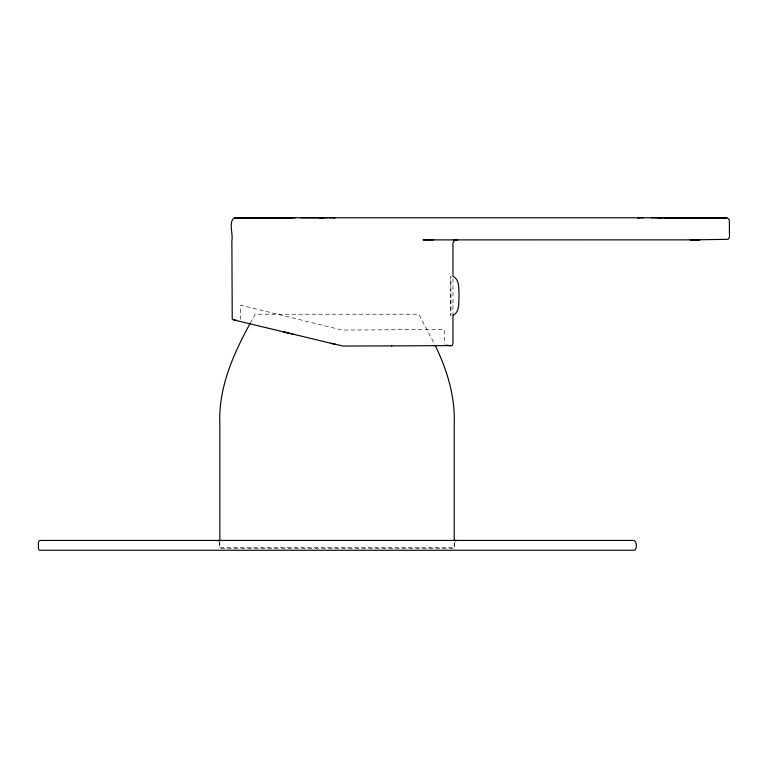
<?xml version="1.0" encoding="UTF-8"?>
<svg xmlns="http://www.w3.org/2000/svg" width="768" height="768" viewBox="0 0 768 768"><rect width="100%" height="100%" fill="white"/><g stroke="black" fill="none" stroke-linecap="round" stroke-linejoin="round"><path stroke-width="0.58" stroke-dasharray="3.84 2.88" d="M219.85 541.085L219.85 547.642L454.214 547.642L454.214 539.99M450.845 299.914L450.845 315.408L450.845 276.298L450.845 291.782M450.845 297.898L450.845 293.808M454.598 542.64L454.214 548.323L219.85 548.323L219.466 542.64M240.499 319.507L240.672 305.213L342.422 330.106L444.192 329.405L444.538 344.15M250.224 323.28L255.197 314.227L418.867 314.227L434.726 344.496M452.976 278.736L452.976 313.45"/><path stroke-width="1.15" d="M219.85 539.99L219.85 424.051C218.266 387.994 233.251 354.173 250.224 323.28M454.214 539.99L454.214 424.051C455.28 396.614 447.11 369.926 435.216 345.504M455.194 540.979L456.864 540.432M453.456 315.101C460.07 311.558 458.429 302.141 459.091 295.853C458.429 289.565 460.07 280.147 453.456 276.605M453.61 239.894L457.315 239.866C453.754 239.021 452.112 243.37 452.976 246.634L452.976 276.346M283.728 217.862L292.378 217.786M258.672 217.862L295.613 217.776M329.04 217.786L335.126 217.747L249.504 217.786M235.978 217.862L252.288 217.776L234.653 217.862C228.029 221.098 233.318 234.115 231.878 240.758L232.224 318.902L233.597 319.901L293.011 334.138M270.422 217.786L234.653 217.862L241.805 217.862M237.005 217.862L255.648 217.786M319.373 217.786L327.821 217.747M300.941 217.786L323.664 217.776M333.61 217.776L639.014 217.776M433.651 239.866L422.966 239.894L699.84 239.846L690.307 239.866L696.653 239.846M391.834 345.888L343.094 346.042L331.162 343.315M692.122 239.866L728.16 239.318L729.485 237.101L729.322 219.792L727.555 218.026L721.555 217.862M391.421 345.888L452.083 345.6L452.957 343.478L452.976 314.65M247.584 217.776L282.72 217.747M674.458 217.747L725.51 217.862M685.622 217.747L713.357 217.786M663.917 217.747L715.094 217.776M651.408 217.747L661.92 217.786M667.066 217.776L670.483 217.786M657.878 217.747L678.48 217.786L637.488 217.747L643.488 217.786M669.466 217.747L691.171 217.862L683.318 217.776M726.24 217.862L706.79 217.776M724.483 217.862L710.266 217.786L726.691 217.862L712.992 217.776L723.158 217.862M696.749 217.776L706.253 217.862M702.23 217.776L712.397 217.862M692.438 217.786L699.149 217.862L690.422 217.776M451.114 345.773L445.91 345.139M217.2 540.432L218.87 540.979M236.275 320.285L233.75 319.93M336.134 344.515L283.632 331.882L288 332.938M38.4 542.64L38.438 549.331L39.725 550.253L634.339 550.253C637.277 549.859 637.056 540.278 633.456 540.432L40.618 540.432L38.957 540.979L38.4 542.64"/></g></svg>
